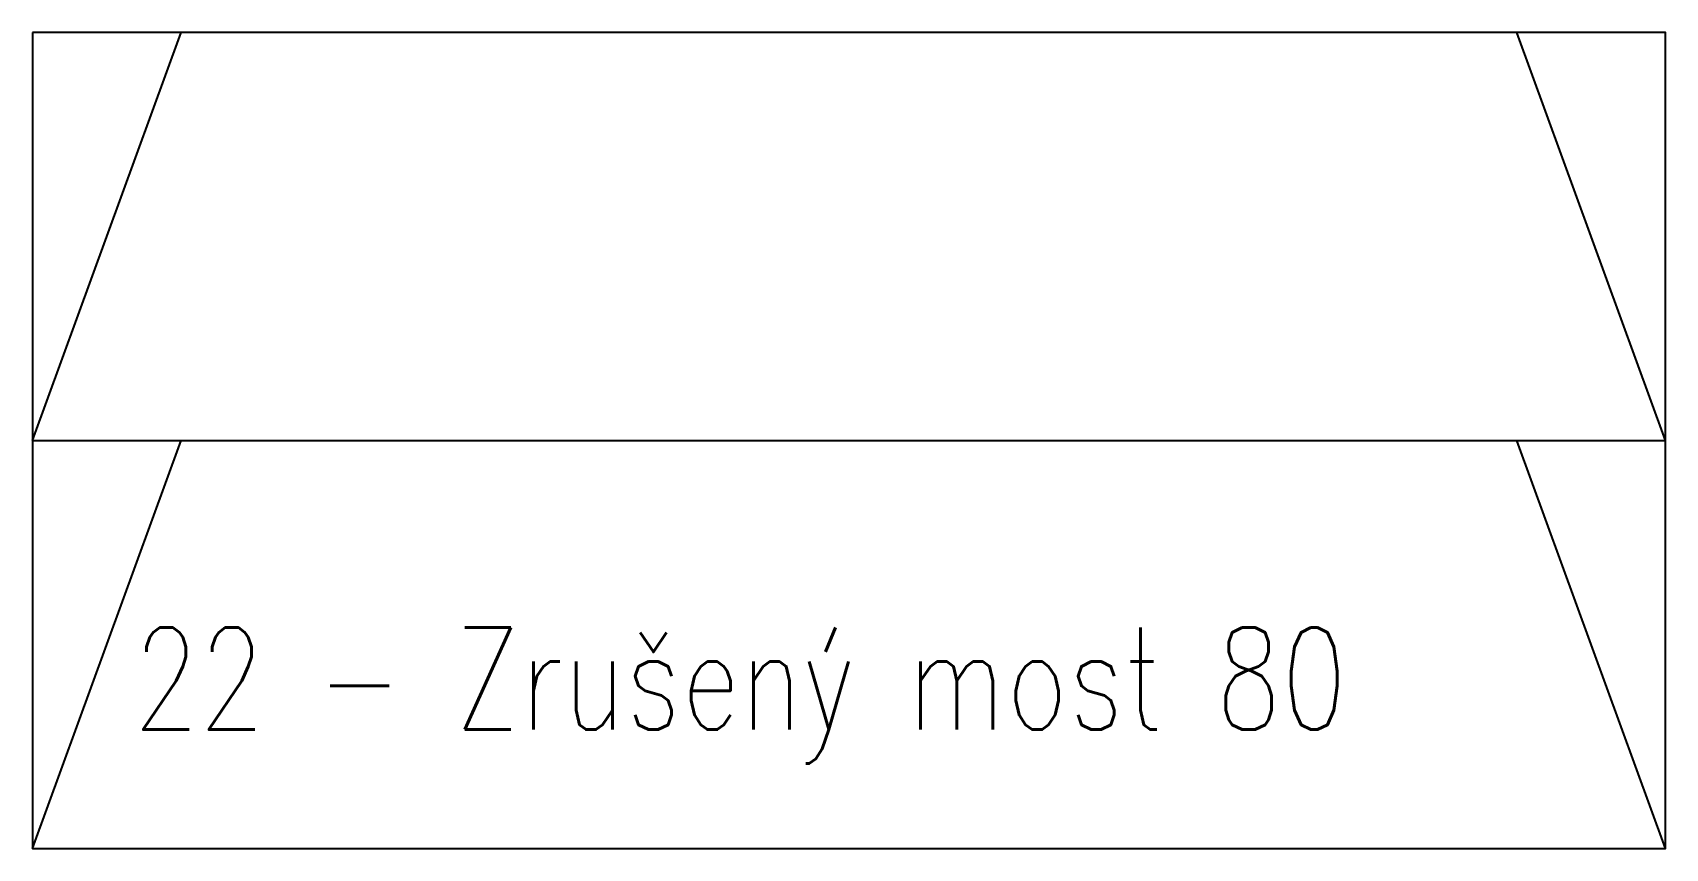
# Model space of a CAD drawing. Header units: millimetres. Extents: x 0 to 800, y 0 to 400.
import ezdxf

# ---------------------------------------------------------------- set-up
doc = ezdxf.new("R2010")
doc.units = ezdxf.units.MM
doc.layers.add('rozhrani', color=4, linetype='Continuous')
doc.layers.add('TTmoduly', color=3, linetype='Continuous')
doc.styles.add('romans', font='romans.shx', dxfattribs={"width": 0.75, "height": 200})

msp = doc.modelspace()

# ---------------------------------------------------------------- linework, layer by layer
at = {"layer": 'rozhrani'}
for p, q in [((800, 200), (727.21, 400)), ((0, 200), (72.79, 400)), ((0, 0), (72.79, 200)), ((800, 0), (727.21, 200))]:
    msp.add_line(p, q, dxfattribs=at)
at = {"layer": 'TTmoduly'}
msp.add_line((0, 200), (800, 200), dxfattribs=at)
msp.add_lwpolyline([(0, 400), (0, 0), (800, 0), (800, 400)], close=True, dxfattribs=at)

# ---------------------------------------------------------------- texts
at = {"layer": 'TTmoduly', "insert": (49.4, 108.27), "char_height": 50, "attachment_point": 1, "style": 'romans'}
msp.add_mtext_dynamic_manual_height_columns('22 - Zrušený most 80', width=696.4, gutter_width=150, heights=[0], dxfattribs=at)

doc.saveas('drawing.dxf')
